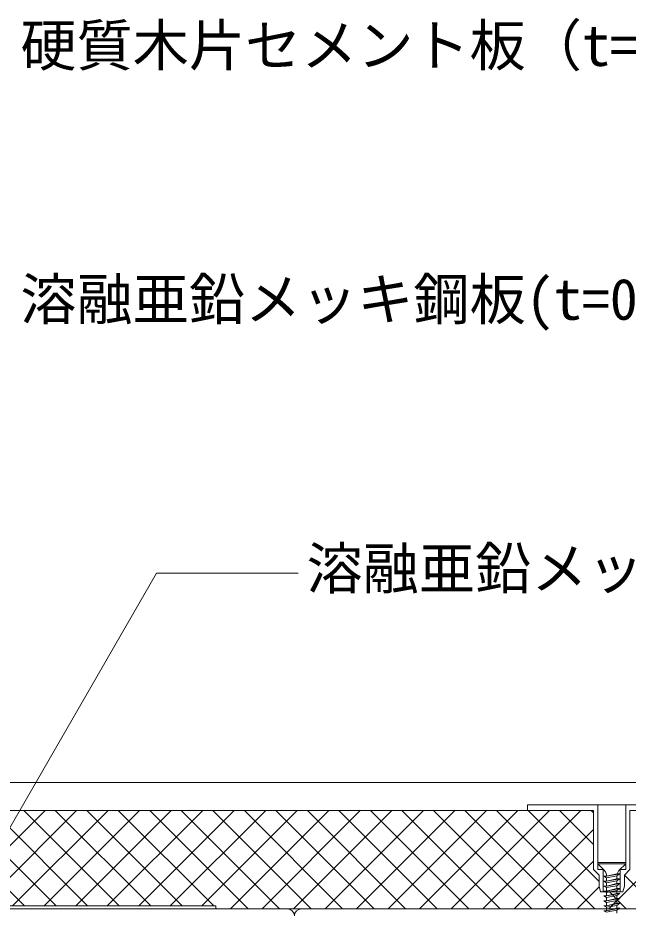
# Model space of a CAD drawing. Units: millimetres, scale not verified. Extents: x -1380 to 1380, y -955 to 955.
# Drawn here: x -225.4 to -8.1, y -105.8 to 212.1 of the extents above; entities that cross this region are included whole.
import ezdxf
from ezdxf.enums import TextEntityAlignment as Align

# ---------------------------------------------------------------- set-up
doc = ezdxf.new("R2010")
doc.units = ezdxf.units.MM
doc.header["$LTSCALE"] = 3
for name, color, linetype, lineweight in [('0-1_HATCH', 9, 'Continuous', 18), ('0-3_BOUSUI', 1, 'Continuous', 18), ('0-4_MOJI', 7, 'Continuous', 18), ('0-7_KANAMONO_SCREW', 4, 'Continuous', 18), ('0-8_dannnetu', 6, 'Continuous', 18), ('0-9_KANAMONO', 5, 'Continuous', 18), ('0-C_dekki', 3, 'Continuous', 18), ('0-E_ZATU', 6, 'Continuous', 18)]:
    doc.layers.add(name, color=color, linetype=linetype, lineweight=lineweight)
doc.styles.add('ＭＳ ゴシック', font='')
doc.styles.get('ＭＳ ゴシック').set_extended_font_data('MS Gothic')

msp = doc.modelspace()

# ---------------------------------------------------------------- linework, layer by layer
at = {"layer": '0-1_HATCH'}
for p, q in [((-222.996, -103.998), (-256.996, -69.998)), ((-222.996, -103.998), (-256.996, -69.998)), ((-249.695, -103.998), (-215.695, -69.998)), ((-249.695, -103.998), (-215.695, -69.998)), ((-211.771, -103.998), (-245.771, -69.998)), ((-211.771, -103.998), (-245.771, -69.998)), ((-238.47, -103.998), (-204.47, -69.998)), ((-238.47, -103.998), (-204.47, -69.998)), ((-200.545, -103.998), (-234.545, -69.998)), ((-200.545, -103.998), (-234.545, -69.998)), ((-227.245, -103.998), (-193.245, -69.998)), ((-227.245, -103.998), (-193.245, -69.998)), ((-189.32, -103.998), (-223.32, -69.998)), ((-189.32, -103.998), (-223.32, -69.998)), ((-216.019, -103.998), (-182.019, -69.998)), ((-216.019, -103.998), (-182.019, -69.998)), ((-178.095, -103.998), (-212.095, -69.998)), ((-178.095, -103.998), (-212.095, -69.998)), ((-204.794, -103.998), (-170.794, -69.998)), ((-204.794, -103.998), (-170.794, -69.998)), ((-166.87, -103.998), (-200.87, -69.998)), ((-166.87, -103.998), (-200.87, -69.998)), ((-193.569, -103.998), (-159.569, -69.998)), ((-193.569, -103.998), (-159.569, -69.998)), ((-155.644, -103.998), (-189.644, -69.998)), ((-155.644, -103.998), (-189.644, -69.998)), ((-182.344, -103.998), (-148.344, -69.998)), ((-182.344, -103.998), (-148.344, -69.998)), ((-143.419, -104.998), (-178.419, -69.998)), ((-143.419, -104.998), (-178.419, -69.998)), ((-171.118, -103.998), (-137.118, -69.998)), ((-171.118, -103.998), (-137.118, -69.998)), ((-132.194, -104.998), (-167.194, -69.998)), ((-132.194, -104.998), (-167.194, -69.998)), ((-159.893, -103.998), (-125.893, -69.998)), ((-159.893, -103.998), (-125.893, -69.998)), ((-120.968, -104.998), (-155.968, -69.998)), ((-120.968, -104.998), (-155.968, -69.998)), ((-149.668, -104.998), (-114.668, -69.998)), ((-149.668, -104.998), (-114.668, -69.998)), ((-109.743, -104.998), (-144.743, -69.998)), ((-109.743, -104.998), (-144.743, -69.998)), ((-138.442, -104.998), (-103.442, -69.998)), ((-138.442, -104.998), (-103.442, -69.998)), ((-98.518, -104.998), (-133.518, -69.998)), ((-98.518, -104.998), (-133.518, -69.998)), ((-127.217, -104.998), (-92.217, -69.998)), ((-127.217, -104.998), (-92.217, -69.998)), ((-87.292, -104.998), (-122.292, -69.998)), ((-87.292, -104.998), (-122.292, -69.998)), ((-115.992, -104.998), (-80.992, -69.998)), ((-115.992, -104.998), (-80.992, -69.998)), ((-76.067, -104.998), (-111.067, -69.998)), ((-76.067, -104.998), (-111.067, -69.998)), ((-104.766, -104.998), (-69.766, -69.998)), ((-104.766, -104.998), (-69.766, -69.998)), ((-64.842, -104.998), (-99.842, -69.998)), ((-64.842, -104.998), (-99.842, -69.998)), ((-93.541, -104.998), (-58.541, -69.998)), ((-93.541, -104.998), (-58.541, -69.998)), ((-53.616, -104.998), (-88.616, -69.998)), ((-53.616, -104.998), (-88.616, -69.998)), ((-82.316, -104.998), (-47.316, -69.998)), ((-82.316, -104.998), (-47.316, -69.998)), ((-42.391, -104.998), (-77.391, -69.998)), ((-42.391, -104.998), (-77.391, -69.998)), ((-71.09, -104.998), (-36.09, -69.998)), ((-71.09, -104.998), (-36.09, -69.998)), ((-31.166, -104.998), (-66.166, -69.998)), ((-31.166, -104.998), (-66.166, -69.998)), ((-59.865, -104.998), (-24.865, -69.998)), ((-59.865, -104.998), (-24.865, -69.998)), ((-19.94, -104.998), (-54.94, -69.998)), ((-19.94, -104.998), (-54.94, -69.998)), ((-18.413, -95.3), (-43.715, -69.998)), ((-18.413, -95.3), (-43.715, -69.998)), ((-20.413, -82.075), (-32.49, -69.998)), ((-20.413, -82.075), (-32.49, -69.998)), ((-20.413, -70.849), (-21.264, -69.998)), ((-20.413, -70.849), (-21.264, -69.998)), ((-11.264, -101.298), (20.036, -69.998)), ((-48.64, -104.998), (-20.413, -76.77)), ((-48.64, -104.998), (-20.413, -76.77)), ((-37.414, -104.998), (-20.413, -87.996)), ((-37.414, -104.998), (-20.413, -87.996)), ((2.51, -104.998), (-9.413, -93.075)), ((-26.189, -104.998), (-18.368, -97.176)), ((-26.189, -104.998), (-18.368, -97.176)), ((-13.763, -99.95), (-14.715, -98.998)), ((-11.835, -101.877), (-13.763, -99.95)), ((-11.867, -101.901), (-11.264, -101.298)), ((-154.644, -104.998), (-154.918, -104.724)), ((-154.644, -104.998), (-154.918, -104.724)), ((-14.964, -104.998), (-14.137, -104.171)), ((-14.137, -104.171), (-12.063, -102.096)), ((-12.063, -102.096), (-11.867, -101.901)), ((-8.715, -104.998), (-11.835, -101.877))]:
    msp.add_line(p, q, dxfattribs=at)
at = {"layer": '0-3_BOUSUI'}
msp.add_lwpolyline([(900.082, -59.998), (-245.776, -59.998), (-289.918, -15.855), (-289.354, 151.045), (-305.211, 166.902), (-605.354, 166.902)], dxfattribs=at)
at = {"layer": '0-4_MOJI'}
msp.add_lwpolyline([(-125.561, 14.419), (-175.999, 14.419), (-243.986, -103.338)], dxfattribs=at)
at = {"layer": '0-7_KANAMONO_SCREW'}
for p, q in [((-18.913, -88.498), (-8.913, -88.498)), ((-18.913, -88.998), (-18.913, -88.498)), ((-18.913, -88.998), (-16.492, -91.418)), ((-8.913, -88.998), (-8.913, -88.498)), ((-16.763, -93.423), (-15.763, -93.963)), ((-16.763, -95.173), (-15.763, -95.713)), ((-15.913, -92.548), (-15.974, -92.317)), ((-15.913, -92.548), (-15.763, -92.548)), ((-15.763, -93.423), (-12.063, -92.548)), ((-15.763, -93.423), (-15.763, -92.548)), ((-15.763, -93.963), (-15.763, -95.173)), ((-15.763, -95.173), (-12.063, -94.298)), ((-11.063, -92.548), (-12.063, -92.548)), ((-12.063, -93.298), (-12.063, -94.298)), ((-11.063, -94.298), (-12.063, -94.298)), ((-12.063, -95.048), (-12.063, -96.048)), ((-11.913, -92.548), (-11.851, -92.317)), ((-16.763, -96.923), (-15.763, -97.463)), ((-15.763, -95.713), (-15.763, -96.923)), ((-15.763, -96.923), (-12.063, -96.048)), ((-15.763, -97.463), (-12.063, -96.798)), ((-15.763, -97.463), (-15.763, -98.673)), ((-15.763, -98.673), (-12.063, -97.798)), ((-12.063, -96.798), (-11.063, -96.048)), ((-11.063, -96.048), (-12.063, -96.048)), ((-12.063, -96.798), (-12.063, -97.798)), ((-11.063, -97.798), (-12.063, -97.798)), ((-12.063, -98.548), (-12.063, -99.548)), ((-16.763, -98.673), (-15.763, -99.213)), ((-16.763, -100.423), (-15.763, -100.963)), ((-15.763, -99.213), (-15.763, -100.423)), ((-15.763, -100.423), (-12.063, -99.548)), ((-15.763, -100.963), (-15.763, -102.173)), ((-15.763, -102.173), (-12.063, -101.298)), ((-11.063, -99.548), (-12.063, -99.548)), ((-12.063, -100.298), (-12.063, -101.298)), ((-11.063, -101.298), (-12.063, -101.298)), ((-16.763, -102.173), (-15.763, -102.713)), ((-16.763, -103.923), (-15.763, -104.463)), ((-15.763, -102.713), (-15.763, -103.923)), ((-15.763, -103.923), (-12.063, -103.048)), ((-15.763, -104.463), (-15.763, -105.673)), ((-15.763, -105.673), (-12.063, -104.798)), ((-12.063, -102.048), (-12.063, -103.048)), ((-11.063, -103.048), (-12.063, -103.048)), ((-12.063, -103.798), (-12.063, -104.798)), ((-11.063, -104.798), (-12.063, -104.798)), ((-16.763, -105.673), (-15.763, -106.213)), ((-12.063, -105.548), (-12.063, -106.548))]:
    msp.add_line(p, q, dxfattribs=at)
for points in [[(-18.913, -88.998), (-8.913, -88.998), (-11.333, -91.418)], [(-16.763, -93.423), (-15.763, -93.423), (-11.063, -92.548)], [(-16.763, -95.173), (-15.763, -95.173), (-11.063, -94.298)], [(-15.763, -93.963), (-12.063, -93.298), (-11.063, -92.548)], [(-15.763, -95.713), (-12.063, -95.048), (-11.063, -94.298)], [(-16.763, -96.923), (-15.763, -96.923), (-11.063, -96.048)], [(-16.763, -98.673), (-15.763, -98.673), (-11.063, -97.798)], [(-15.763, -99.213), (-12.063, -98.548), (-11.063, -97.798)], [(-16.763, -100.423), (-15.763, -100.423), (-11.063, -99.548)], [(-16.763, -102.173), (-15.763, -102.173), (-11.063, -101.298)], [(-15.763, -100.963), (-12.063, -100.298), (-11.063, -99.548)], [(-15.763, -102.713), (-12.063, -102.048), (-11.063, -101.298)], [(-16.763, -103.923), (-15.763, -103.923), (-11.063, -103.048)], [(-16.763, -105.673), (-15.763, -105.673), (-11.063, -104.798)], [(-15.763, -104.463), (-12.063, -103.798), (-11.063, -103.048)], [(-15.763, -106.213), (-12.063, -105.548), (-11.063, -104.798)]]:
    msp.add_lwpolyline(points, dxfattribs=at)
for centre, start, end in [((-17.907, -92.832), 14.93142, 45), ((-9.918, -92.832), 135, 165.06858)]:
    msp.add_arc(centre, 2, start, end, dxfattribs=at)
at = {"layer": '0-8_dannnetu'}
for p, q in [((-335.518, -69.998), (-20.413, -69.998)), ((-154.918, -104.998), (900.082, -104.998))]:
    msp.add_line(p, q, dxfattribs=at)
at = {"layer": '0-9_KANAMONO'}
msp.add_lwpolyline([(-354.918, -4.998), (-354.918, -104.998), (-154.918, -104.998), (-154.918, -103.998), (-353.918, -103.998), (-353.918, -4.998)], close=True, dxfattribs=at)
at = {"layer": '0-C_dekki'}
for p, q in [((-129.418, -104.998), (-331.418, -104.998)), ((77.582, -104.998), (-124.418, -104.998))]:
    msp.add_line(p, q, dxfattribs=at)
for centre, start, end in [((-129.418, -107.498), 0, 90), ((-124.418, -107.498), 90, 180)]:
    msp.add_arc(centre, 2.5, start, end, dxfattribs=at)
at = {"layer": '0-E_ZATU'}
for p, q in [((-18.913, -67.998), (-8.913, -67.998)), ((-16.913, -98.998), (-10.913, -98.998))]:
    msp.add_line(p, q, dxfattribs=at)
for points in [[(-16.913, -90.998), (-18.913, -90.998), (-18.913, -67.998), (-43.913, -67.998), (-43.913, -69.998), (-20.413, -69.998), (-20.413, -90.998), (-18.413, -92.998), (-18.413, -96.998), (-17.913, -98.998), (-16.913, -98.998)], [(-10.913, -90.998), (-8.913, -90.998), (-8.913, -67.998), (16.087, -67.998), (16.087, -69.998), (-7.413, -69.998), (-7.413, -90.998), (-9.413, -92.998), (-9.413, -96.998), (-9.913, -98.998), (-10.913, -98.998)]]:
    msp.add_lwpolyline(points, close=True, dxfattribs=at)

# ---------------------------------------------------------------- texts
at = {"layer": '0-4_MOJI', "style": 'ＭＳ ゴシック'}
for s, p in [('硬質木片セメント板（t=18）', (-224.488, 190.557)), ('溶融亜鉛メッキ鋼板(t=0.4)', (-224.488, 100.232)), ('溶融亜鉛メッキ鋼板(t=1.0)', (-122.561, 4.419))]:
    msp.add_text(s, height=14.66, dxfattribs=at).set_placement(p, align=Align.BOTTOM_LEFT)

doc.saveas('drawing.dxf')
